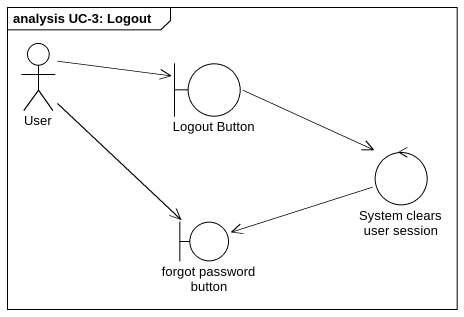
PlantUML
@startuml
mainframe analysis UC-3: Logout
actor User
boundary "Logout Button" as Logout_Button
control "System clears user session" as System_clears_user_session
boundary "forgot password button" as forgot_password_button
User -right-> Logout_Button
User --> forgot_password_button
Logout_Button -right-> System_clears_user_session
System_clears_user_session -left-> forgot_password_button
@enduml
